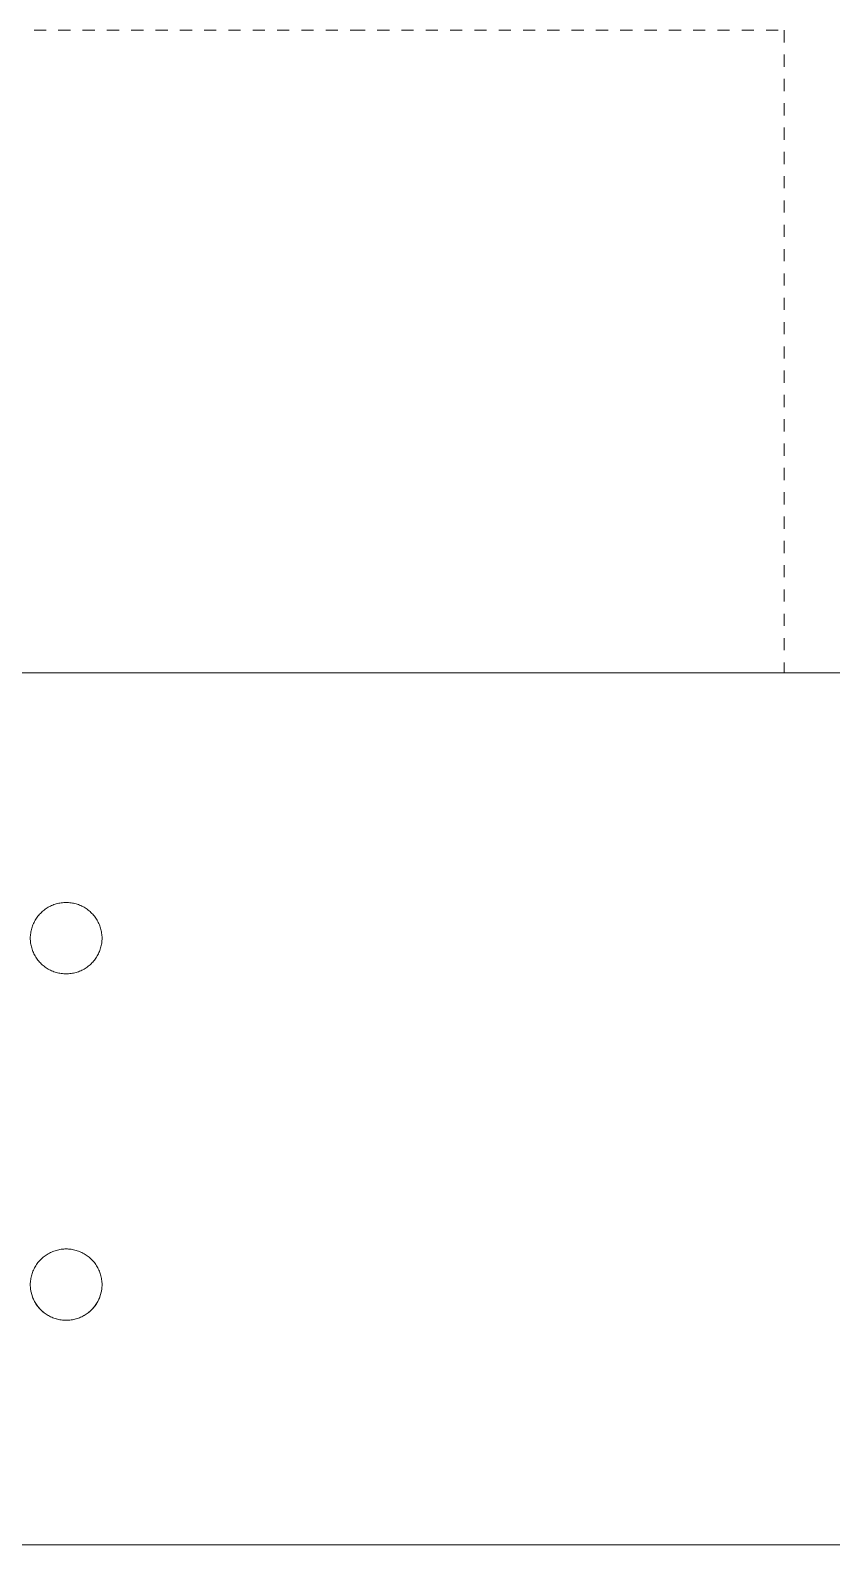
# Model space of a CAD drawing. Header units: inches. Extents: x -4 to 147, y -1 to 99.
# Drawn here: x 12.81 to 19.41, y 46.66 to 59.12 of the extents above; entities that cross this region are included whole.
import ezdxf

# ---------------------------------------------------------------- set-up
doc = ezdxf.new("R2010")
doc.units = ezdxf.units.IN
doc.linetypes.add('HIDDEN', pattern=[1.905, 1.27, -0.635])
doc.layers.add('ZANO_R', color=7, linetype='Continuous', lineweight=0)
doc.layers.add('ZANO_R_przerywana', color=250, linetype='HIDDEN', lineweight=0)

msp = doc.modelspace()

# ---------------------------------------------------------------- linework, layer by layer
at = {"layer": 'ZANO_R'}
for p, q in [((15.46606, 53.8301), (4.04876, 53.8301)), ((62.71631, 53.8301), (15.46606, 53.8301)), ((12.87505, 51.82903), (12.86884, 51.82087)), ((12.88153, 51.83696), (12.87505, 51.82903)), ((12.8883, 51.84467), (12.88153, 51.83696)), ((12.89532, 51.85214), (12.8883, 51.84467)), ((12.9026, 51.85936), (12.89532, 51.85214)), ((12.91013, 51.86632), (12.9026, 51.85936)), ((12.91789, 51.87302), (12.91013, 51.86632)), ((12.92588, 51.87944), (12.91789, 51.87302)), ((12.93409, 51.88558), (12.92588, 51.87944)), ((12.9425, 51.89143), (12.93409, 51.88558)), ((12.95112, 51.89699), (12.9425, 51.89143)), ((12.95992, 51.90224), (12.95112, 51.89699)), ((12.9689, 51.90719), (12.95992, 51.90224)), ((12.97805, 51.91182), (12.9689, 51.90719)), ((12.98735, 51.91613), (12.97805, 51.91182)), ((12.9968, 51.92012), (12.98735, 51.91613)), ((13.00637, 51.92377), (12.9968, 51.92012)), ((13.01607, 51.92709), (13.00637, 51.92377)), ((13.02588, 51.93008), (13.01607, 51.92709)), ((13.03579, 51.93272), (13.02588, 51.93008)), ((13.04578, 51.93501), (13.03579, 51.93272)), ((13.05585, 51.93696), (13.04578, 51.93501)), ((13.06597, 51.93855), (13.05585, 51.93696)), ((13.07615, 51.93979), (13.06597, 51.93855)), ((13.08636, 51.94068), (13.07615, 51.93979)), ((13.0966, 51.94122), (13.08636, 51.94068)), ((13.10685, 51.94139), (13.0966, 51.94122)), ((13.1171, 51.94122), (13.10685, 51.94139)), ((13.12734, 51.94068), (13.1171, 51.94122)), ((13.13755, 51.93979), (13.12734, 51.94068)), ((13.14773, 51.93855), (13.13755, 51.93979)), ((13.15786, 51.93696), (13.14773, 51.93855)), ((13.16792, 51.93501), (13.15786, 51.93696)), ((13.17791, 51.93272), (13.16792, 51.93501)), ((13.18782, 51.93008), (13.17791, 51.93272)), ((13.19763, 51.92709), (13.18782, 51.93008)), ((13.20733, 51.92377), (13.19763, 51.92709)), ((13.21691, 51.92012), (13.20733, 51.92377)), ((13.22635, 51.91613), (13.21691, 51.92012)), ((13.23565, 51.91182), (13.22635, 51.91613)), ((13.2448, 51.90719), (13.23565, 51.91182)), ((13.25378, 51.90224), (13.2448, 51.90719)), ((13.26258, 51.89699), (13.25378, 51.90224)), ((13.2712, 51.89143), (13.26258, 51.89699)), ((13.27962, 51.88558), (13.2712, 51.89143)), ((13.28782, 51.87944), (13.27962, 51.88558)), ((13.29582, 51.87302), (13.28782, 51.87944)), ((13.30358, 51.86632), (13.29582, 51.87302)), ((13.3111, 51.85936), (13.30358, 51.86632)), ((13.31838, 51.85214), (13.3111, 51.85936)), ((13.32541, 51.84467), (13.31838, 51.85214)), ((13.33217, 51.83696), (13.32541, 51.84467)), ((13.33866, 51.82903), (13.33217, 51.83696)), ((13.34487, 51.82087), (13.33866, 51.82903)), ((12.81847, 51.7096), (12.81644, 51.69955)), ((12.82085, 51.71957), (12.81847, 51.7096)), ((12.82357, 51.72945), (12.82085, 51.71957)), ((12.82664, 51.73923), (12.82357, 51.72945)), ((12.83004, 51.74891), (12.82664, 51.73923)), ((12.83377, 51.75845), (12.83004, 51.74891)), ((12.83784, 51.76787), (12.83377, 51.75845)), ((12.84223, 51.77713), (12.83784, 51.76787)), ((12.84693, 51.78624), (12.84223, 51.77713)), ((12.85196, 51.79518), (12.84693, 51.78624)), ((12.85728, 51.80393), (12.85196, 51.79518)), ((12.86291, 51.8125), (12.85728, 51.80393)), ((12.86884, 51.82087), (12.86291, 51.8125)), ((13.35079, 51.8125), (13.34487, 51.82087)), ((13.35642, 51.80393), (13.35079, 51.8125)), ((13.36175, 51.79518), (13.35642, 51.80393)), ((13.36677, 51.78624), (13.36175, 51.79518)), ((13.37148, 51.77713), (13.36677, 51.78624)), ((13.37587, 51.76787), (13.37148, 51.77713)), ((13.37993, 51.75845), (13.37587, 51.76787)), ((13.38367, 51.74891), (13.37993, 51.75845)), ((13.38707, 51.73923), (13.38367, 51.74891)), ((13.39013, 51.72945), (13.38707, 51.73923)), ((13.39285, 51.71957), (13.39013, 51.72945)), ((13.39523, 51.7096), (13.39285, 51.71957)), ((13.39726, 51.69955), (13.39523, 51.7096)), ((12.81184, 51.65883), (12.81158, 51.64858)), ((12.81158, 51.64858), (12.81178, 51.6383)), ((12.81178, 51.6383), (12.81234, 51.62803)), ((12.81246, 51.66906), (12.81184, 51.65883)), ((12.81234, 51.62803), (12.81326, 51.61779)), ((12.81343, 51.67927), (12.81246, 51.66906)), ((12.81326, 51.61779), (12.81454, 51.60759)), ((12.81476, 51.68943), (12.81343, 51.67927)), ((12.81454, 51.60759), (12.81617, 51.59743)), ((12.81644, 51.69955), (12.81476, 51.68943)), ((12.81532, 51.60208), (12.81651, 51.5953)), ((12.81617, 51.59743), (12.81816, 51.58735)), ((12.81816, 51.58735), (12.82049, 51.57733)), ((12.82049, 51.57733), (12.82318, 51.56741)), ((13.39053, 51.56741), (13.39321, 51.57733)), ((13.39321, 51.57733), (13.39555, 51.58735)), ((13.39555, 51.58735), (13.39753, 51.59743)), ((13.3972, 51.5953), (13.39838, 51.60208)), ((13.39894, 51.68943), (13.39726, 51.69955)), ((13.39753, 51.59743), (13.39916, 51.60759)), ((13.40027, 51.67927), (13.39894, 51.68943)), ((13.39916, 51.60759), (13.40044, 51.61779)), ((13.40124, 51.66906), (13.40027, 51.67927)), ((13.40044, 51.61779), (13.40136, 51.62803)), ((13.40186, 51.65883), (13.40124, 51.66906)), ((13.40136, 51.62803), (13.40192, 51.6383)), ((13.40213, 51.64858), (13.40186, 51.65883)), ((13.40192, 51.6383), (13.40213, 51.64858)), ((12.82318, 51.56741), (12.82621, 51.55758)), ((12.82621, 51.55758), (12.82958, 51.54786)), ((12.82958, 51.54786), (12.83328, 51.53827)), ((12.83328, 51.53827), (12.83732, 51.52882)), ((12.83732, 51.52882), (12.84169, 51.51951)), ((12.84169, 51.51951), (12.84638, 51.51036)), ((12.84638, 51.51036), (12.85139, 51.50138)), ((12.85139, 51.50138), (12.8567, 51.49257)), ((12.8567, 51.49257), (12.86232, 51.48396)), ((12.86232, 51.48396), (12.86824, 51.47555)), ((12.86824, 51.47555), (12.87445, 51.46736)), ((12.87445, 51.46736), (12.88094, 51.45938)), ((12.88094, 51.45938), (12.8877, 51.45163)), ((12.8877, 51.45163), (12.89473, 51.44413)), ((13.31897, 51.44413), (13.326, 51.45163)), ((13.326, 51.45163), (13.33277, 51.45938)), ((13.33277, 51.45938), (13.33926, 51.46736)), ((13.33926, 51.46736), (13.34546, 51.47555)), ((13.34546, 51.47555), (13.35138, 51.48396)), ((13.35138, 51.48396), (13.357, 51.49257)), ((13.357, 51.49257), (13.36232, 51.50138)), ((13.36232, 51.50138), (13.36732, 51.51036)), ((13.36732, 51.51036), (13.37201, 51.51951)), ((13.37201, 51.51951), (13.37638, 51.52882)), ((13.37638, 51.52882), (13.38042, 51.53827)), ((13.38042, 51.53827), (13.38413, 51.54786)), ((13.38413, 51.54786), (13.3875, 51.55758)), ((13.3875, 51.55758), (13.39053, 51.56741)), ((12.89473, 51.44413), (12.90202, 51.43688)), ((12.90202, 51.43688), (12.90956, 51.42988)), ((12.90956, 51.42988), (12.91733, 51.42315)), ((12.91733, 51.42315), (12.92534, 51.4167)), ((12.92534, 51.4167), (12.93357, 51.41053)), ((12.93357, 51.41053), (12.942, 51.40465)), ((12.942, 51.40465), (12.95064, 51.39907)), ((12.95064, 51.39907), (12.95946, 51.3938)), ((12.95946, 51.3938), (12.96847, 51.38883)), ((12.96847, 51.38883), (12.97764, 51.38418)), ((12.97764, 51.38418), (12.98697, 51.37986)), ((12.98697, 51.37986), (12.99645, 51.37586)), ((12.99645, 51.37586), (13.00605, 51.3722)), ((13.00605, 51.3722), (13.01578, 51.36888)), ((13.01578, 51.36888), (13.02563, 51.36589)), ((13.02563, 51.36589), (13.03556, 51.36325)), ((13.03556, 51.36325), (13.04559, 51.36096)), ((13.04559, 51.36096), (13.05569, 51.35903)), ((13.05569, 51.35903), (13.06585, 51.35744)), ((13.06585, 51.35744), (13.07605, 51.35621)), ((13.07605, 51.35621), (13.0863, 51.35534)), ((13.0863, 51.35534), (13.09657, 51.35482)), ((13.09657, 51.35482), (13.10685, 51.35467)), ((13.10685, 51.35467), (13.11713, 51.35482)), ((13.11713, 51.35482), (13.1274, 51.35534)), ((13.1274, 51.35534), (13.13765, 51.35621)), ((13.13765, 51.35621), (13.14786, 51.35744)), ((13.14786, 51.35744), (13.15802, 51.35903)), ((13.15802, 51.35903), (13.16812, 51.36096)), ((13.16812, 51.36096), (13.17814, 51.36325)), ((13.17814, 51.36325), (13.18808, 51.36589)), ((13.18808, 51.36589), (13.19792, 51.36888)), ((13.19792, 51.36888), (13.20765, 51.3722)), ((13.20765, 51.3722), (13.21726, 51.37586)), ((13.21726, 51.37586), (13.22673, 51.37986)), ((13.22673, 51.37986), (13.23606, 51.38418)), ((13.23606, 51.38418), (13.24523, 51.38883)), ((13.24523, 51.38883), (13.25424, 51.3938)), ((13.25424, 51.3938), (13.26307, 51.39907)), ((13.26307, 51.39907), (13.2717, 51.40465)), ((13.2717, 51.40465), (13.28014, 51.41053)), ((13.28014, 51.41053), (13.28836, 51.4167)), ((13.28836, 51.4167), (13.29637, 51.42315)), ((13.29637, 51.42315), (13.30415, 51.42988)), ((13.30415, 51.42988), (13.31168, 51.43688)), ((13.31168, 51.43688), (13.31897, 51.44413)), ((13.04578, 49.08492), (13.03579, 49.08262)), ((13.05585, 49.08686), (13.04578, 49.08492)), ((13.06597, 49.08846), (13.05585, 49.08686)), ((13.07615, 49.0897), (13.06597, 49.08846)), ((13.08636, 49.09059), (13.07615, 49.0897)), ((13.0966, 49.09112), (13.08636, 49.09059)), ((13.10685, 49.0913), (13.0966, 49.09112)), ((13.1171, 49.09112), (13.10685, 49.0913)), ((13.12734, 49.09059), (13.1171, 49.09112)), ((13.13755, 49.0897), (13.12734, 49.09059)), ((13.14773, 49.08846), (13.13755, 49.0897)), ((13.15786, 49.08686), (13.14773, 49.08846)), ((13.16792, 49.08492), (13.15786, 49.08686)), ((13.17791, 49.08262), (13.16792, 49.08492)), ((12.86291, 48.96241), (12.85728, 48.95384)), ((12.86884, 48.97078), (12.86291, 48.96241)), ((12.87505, 48.97893), (12.86884, 48.97078)), ((12.88153, 48.98687), (12.87505, 48.97893)), ((12.8883, 48.99458), (12.88153, 48.98687)), ((12.89532, 49.00205), (12.8883, 48.99458)), ((12.9026, 49.00926), (12.89532, 49.00205)), ((12.91013, 49.01623), (12.9026, 49.00926)), ((12.91789, 49.02292), (12.91013, 49.01623)), ((12.92588, 49.02935), (12.91789, 49.02292)), ((12.93409, 49.03549), (12.92588, 49.02935)), ((12.9425, 49.04134), (12.93409, 49.03549)), ((12.95112, 49.0469), (12.9425, 49.04134)), ((12.95992, 49.05215), (12.95112, 49.0469)), ((12.9689, 49.0571), (12.95992, 49.05215)), ((12.97805, 49.06173), (12.9689, 49.0571)), ((12.98735, 49.06604), (12.97805, 49.06173)), ((12.9968, 49.07003), (12.98735, 49.06604)), ((13.00637, 49.07368), (12.9968, 49.07003)), ((13.01607, 49.077), (13.00637, 49.07368)), ((13.02588, 49.07998), (13.01607, 49.077)), ((13.03579, 49.08262), (13.02588, 49.07998)), ((13.18782, 49.07998), (13.17791, 49.08262)), ((13.19763, 49.077), (13.18782, 49.07998)), ((13.20733, 49.07368), (13.19763, 49.077)), ((13.21691, 49.07003), (13.20733, 49.07368)), ((13.22635, 49.06604), (13.21691, 49.07003)), ((13.23565, 49.06173), (13.22635, 49.06604)), ((13.2448, 49.0571), (13.23565, 49.06173)), ((13.25378, 49.05215), (13.2448, 49.0571)), ((13.26258, 49.0469), (13.25378, 49.05215)), ((13.2712, 49.04134), (13.26258, 49.0469)), ((13.27962, 49.03549), (13.2712, 49.04134)), ((13.28782, 49.02935), (13.27962, 49.03549)), ((13.29582, 49.02292), (13.28782, 49.02935)), ((13.30358, 49.01623), (13.29582, 49.02292)), ((13.3111, 49.00926), (13.30358, 49.01623)), ((13.31838, 49.00205), (13.3111, 49.00926)), ((13.32541, 48.99458), (13.31838, 49.00205)), ((13.33217, 48.98687), (13.32541, 48.99458)), ((13.33866, 48.97893), (13.33217, 48.98687)), ((13.34487, 48.97078), (13.33866, 48.97893)), ((13.35079, 48.96241), (13.34487, 48.97078)), ((13.35642, 48.95384), (13.35079, 48.96241)), ((12.81476, 48.83934), (12.81343, 48.82917)), ((12.81644, 48.84945), (12.81476, 48.83934)), ((12.81847, 48.8595), (12.81644, 48.84945)), ((12.82085, 48.86947), (12.81847, 48.8595)), ((12.82357, 48.87936), (12.82085, 48.86947)), ((12.82664, 48.88914), (12.82357, 48.87936)), ((12.83004, 48.89881), (12.82664, 48.88914)), ((12.83377, 48.90836), (12.83004, 48.89881)), ((12.83784, 48.91777), (12.83377, 48.90836)), ((12.84223, 48.92704), (12.83784, 48.91777)), ((12.84693, 48.93614), (12.84223, 48.92704)), ((12.85196, 48.94508), (12.84693, 48.93614)), ((12.85728, 48.95384), (12.85196, 48.94508)), ((13.36175, 48.94508), (13.35642, 48.95384)), ((13.36677, 48.93614), (13.36175, 48.94508)), ((13.37148, 48.92704), (13.36677, 48.93614)), ((13.37587, 48.91777), (13.37148, 48.92704)), ((13.37993, 48.90836), (13.37587, 48.91777)), ((13.38367, 48.89881), (13.37993, 48.90836)), ((13.38707, 48.88914), (13.38367, 48.89881)), ((13.39013, 48.87936), (13.38707, 48.88914)), ((13.39285, 48.86947), (13.39013, 48.87936)), ((13.39523, 48.8595), (13.39285, 48.86947)), ((13.39726, 48.84945), (13.39523, 48.8595)), ((13.39894, 48.83934), (13.39726, 48.84945)), ((13.40027, 48.82917), (13.39894, 48.83934)), ((12.81184, 48.80874), (12.81158, 48.79849)), ((12.81158, 48.79849), (12.81178, 48.78821)), ((12.81178, 48.78821), (12.81234, 48.77794)), ((12.81246, 48.81897), (12.81184, 48.80874)), ((12.81234, 48.77794), (12.81326, 48.7677)), ((12.81343, 48.82917), (12.81246, 48.81897)), ((12.81326, 48.7677), (12.81454, 48.75749)), ((12.81454, 48.75749), (12.81617, 48.74734)), ((12.81532, 48.75199), (12.81651, 48.74521)), ((12.81617, 48.74734), (12.81816, 48.73725)), ((12.81647, 48.7452), (12.81853, 48.73518)), ((12.81816, 48.73725), (12.82049, 48.72724)), ((12.81853, 48.73518), (12.82093, 48.72524)), ((12.82049, 48.72724), (12.82318, 48.71731)), ((12.82093, 48.72524), (12.82368, 48.71538)), ((12.82318, 48.71731), (12.82621, 48.70749)), ((12.82368, 48.71538), (12.82676, 48.70563)), ((13.38694, 48.70563), (13.39003, 48.71538)), ((13.3875, 48.70749), (13.39053, 48.71731)), ((13.39003, 48.71538), (13.39277, 48.72524)), ((13.39053, 48.71731), (13.39321, 48.72724)), ((13.39277, 48.72524), (13.39518, 48.73518)), ((13.39321, 48.72724), (13.39555, 48.73725)), ((13.39518, 48.73518), (13.39723, 48.7452)), ((13.39555, 48.73725), (13.39753, 48.74734)), ((13.3972, 48.74521), (13.39838, 48.75199)), ((13.39753, 48.74734), (13.39916, 48.75749)), ((13.39916, 48.75749), (13.40044, 48.7677)), ((13.40124, 48.81897), (13.40027, 48.82917)), ((13.40044, 48.7677), (13.40136, 48.77794)), ((13.40186, 48.80874), (13.40124, 48.81897)), ((13.40136, 48.77794), (13.40192, 48.78821)), ((13.40213, 48.79849), (13.40186, 48.80874)), ((13.40192, 48.78821), (13.40213, 48.79849)), ((12.82621, 48.70749), (12.82958, 48.69777)), ((12.82676, 48.70563), (12.83019, 48.69599)), ((12.82958, 48.69777), (12.83328, 48.68818)), ((12.83019, 48.69599), (12.83394, 48.68648)), ((12.83328, 48.68818), (12.83732, 48.67872)), ((12.83394, 48.68648), (12.83803, 48.6771)), ((12.83732, 48.67872), (12.84169, 48.66942)), ((12.83803, 48.6771), (12.84243, 48.66787)), ((12.84169, 48.66942), (12.84638, 48.66026)), ((12.84243, 48.66787), (12.84715, 48.6588)), ((12.84638, 48.66026), (12.85139, 48.65128)), ((12.84715, 48.6588), (12.85219, 48.64989)), ((12.85139, 48.65128), (12.8567, 48.64248)), ((12.85219, 48.64989), (12.85753, 48.64117)), ((12.8567, 48.64248), (12.86232, 48.63387)), ((12.85753, 48.64117), (12.86317, 48.63264)), ((12.86232, 48.63387), (12.86824, 48.62546)), ((12.86317, 48.63264), (12.8691, 48.62431)), ((12.86824, 48.62546), (12.87445, 48.61726)), ((12.8691, 48.62431), (12.87532, 48.61618)), ((12.87445, 48.61726), (12.88094, 48.60929)), ((12.87532, 48.61618), (12.88181, 48.60828)), ((12.88094, 48.60929), (12.8877, 48.60154)), ((12.88181, 48.60828), (12.88858, 48.60061)), ((12.8877, 48.60154), (12.89473, 48.59404)), ((12.88858, 48.60061), (12.89561, 48.59318)), ((12.89473, 48.59404), (12.90202, 48.58678)), ((12.89561, 48.59318), (12.90289, 48.586)), ((12.90202, 48.58678), (12.90956, 48.57979)), ((13.30415, 48.57979), (13.31168, 48.58678)), ((13.31082, 48.586), (13.3181, 48.59318)), ((13.31168, 48.58678), (13.31897, 48.59404)), ((13.3181, 48.59318), (13.32512, 48.60061)), ((13.31897, 48.59404), (13.326, 48.60154)), ((13.32512, 48.60061), (13.33189, 48.60828)), ((13.326, 48.60154), (13.33277, 48.60929)), ((13.33189, 48.60828), (13.33839, 48.61618)), ((13.33277, 48.60929), (13.33926, 48.61726)), ((13.33839, 48.61618), (13.3446, 48.62431)), ((13.33926, 48.61726), (13.34546, 48.62546)), ((13.3446, 48.62431), (13.35053, 48.63264)), ((13.34546, 48.62546), (13.35138, 48.63387)), ((13.35053, 48.63264), (13.35617, 48.64117)), ((13.35138, 48.63387), (13.357, 48.64248)), ((13.35617, 48.64117), (13.36152, 48.64989)), ((13.357, 48.64248), (13.36232, 48.65128)), ((13.36152, 48.64989), (13.36655, 48.6588)), ((13.36232, 48.65128), (13.36732, 48.66026)), ((13.36655, 48.6588), (13.37127, 48.66787)), ((13.36732, 48.66026), (13.37201, 48.66942)), ((13.37127, 48.66787), (13.37568, 48.6771)), ((13.37201, 48.66942), (13.37638, 48.67872)), ((13.37568, 48.6771), (13.37976, 48.68648)), ((13.37638, 48.67872), (13.38042, 48.68818)), ((13.37976, 48.68648), (13.38352, 48.69599)), ((13.38042, 48.68818), (13.38413, 48.69777)), ((13.38352, 48.69599), (13.38694, 48.70563)), ((13.38413, 48.69777), (13.3875, 48.70749)), ((12.90289, 48.586), (12.91041, 48.57907)), ((12.90956, 48.57979), (12.91733, 48.57306)), ((12.91041, 48.57907), (12.91818, 48.57241)), ((12.91733, 48.57306), (12.92534, 48.56661)), ((12.91818, 48.57241), (12.92616, 48.56602)), ((12.92534, 48.56661), (12.93357, 48.56044)), ((12.92616, 48.56602), (12.93437, 48.55991)), ((12.93357, 48.56044), (12.942, 48.55456)), ((12.93437, 48.55991), (12.94278, 48.55409)), ((12.942, 48.55456), (12.95064, 48.54898)), ((12.94278, 48.55409), (12.95139, 48.54857)), ((12.95064, 48.54898), (12.95946, 48.5437)), ((12.95139, 48.54857), (12.96018, 48.54334)), ((12.95946, 48.5437), (12.96847, 48.53874)), ((12.96018, 48.54334), (12.96915, 48.53843)), ((12.96847, 48.53874), (12.97764, 48.53409)), ((12.96915, 48.53843), (12.97829, 48.53383)), ((12.97764, 48.53409), (12.98697, 48.52977)), ((12.97829, 48.53383), (12.98758, 48.52955)), ((12.98697, 48.52977), (12.99645, 48.52577)), ((12.98758, 48.52955), (12.99701, 48.52559)), ((12.99645, 48.52577), (13.00605, 48.52211)), ((12.99701, 48.52559), (13.00657, 48.52197)), ((13.00605, 48.52211), (13.01578, 48.51878)), ((13.00657, 48.52197), (13.01626, 48.51867)), ((13.01578, 48.51878), (13.02563, 48.5158)), ((13.01626, 48.51867), (13.02605, 48.51572)), ((13.02563, 48.5158), (13.03556, 48.51316)), ((13.02605, 48.51572), (13.03594, 48.5131)), ((13.03556, 48.51316), (13.04559, 48.51087)), ((13.03594, 48.5131), (13.04591, 48.51083)), ((13.04559, 48.51087), (13.05569, 48.50893)), ((13.04591, 48.51083), (13.05596, 48.50891)), ((13.05569, 48.50893), (13.06585, 48.50735)), ((13.05596, 48.50891), (13.06606, 48.50734)), ((13.06585, 48.50735), (13.07605, 48.50612)), ((13.06606, 48.50734), (13.07622, 48.50612)), ((13.07605, 48.50612), (13.0863, 48.50525)), ((13.07622, 48.50612), (13.08641, 48.50525)), ((13.0863, 48.50525), (13.09657, 48.50473)), ((13.08641, 48.50525), (13.09662, 48.50474)), ((13.09657, 48.50473), (13.10685, 48.50458)), ((13.09662, 48.50474), (13.10685, 48.50458)), ((13.10685, 48.50458), (13.11708, 48.50474)), ((13.10685, 48.50458), (13.11713, 48.50473)), ((13.11708, 48.50474), (13.12729, 48.50525)), ((13.11713, 48.50473), (13.1274, 48.50525)), ((13.12729, 48.50525), (13.13749, 48.50612)), ((13.1274, 48.50525), (13.13765, 48.50612)), ((13.13749, 48.50612), (13.14764, 48.50734)), ((13.13765, 48.50612), (13.14786, 48.50735)), ((13.14764, 48.50734), (13.15775, 48.50891)), ((13.14786, 48.50735), (13.15802, 48.50893)), ((13.15775, 48.50891), (13.16779, 48.51083)), ((13.15802, 48.50893), (13.16812, 48.51087)), ((13.16779, 48.51083), (13.17777, 48.5131)), ((13.16812, 48.51087), (13.17814, 48.51316)), ((13.17777, 48.5131), (13.18766, 48.51572)), ((13.17814, 48.51316), (13.18808, 48.5158)), ((13.18766, 48.51572), (13.19745, 48.51867)), ((13.18808, 48.5158), (13.19792, 48.51878)), ((13.19745, 48.51867), (13.20713, 48.52197)), ((13.19792, 48.51878), (13.20765, 48.52211)), ((13.20713, 48.52197), (13.2167, 48.52559)), ((13.20765, 48.52211), (13.21726, 48.52577)), ((13.2167, 48.52559), (13.22613, 48.52955)), ((13.21726, 48.52577), (13.22673, 48.52977)), ((13.22613, 48.52955), (13.23542, 48.53383)), ((13.22673, 48.52977), (13.23606, 48.53409)), ((13.23542, 48.53383), (13.24455, 48.53843)), ((13.23606, 48.53409), (13.24523, 48.53874)), ((13.24455, 48.53843), (13.25352, 48.54334)), ((13.24523, 48.53874), (13.25424, 48.5437)), ((13.25352, 48.54334), (13.26232, 48.54857)), ((13.25424, 48.5437), (13.26307, 48.54898)), ((13.26232, 48.54857), (13.27093, 48.55409)), ((13.26307, 48.54898), (13.2717, 48.55456)), ((13.27093, 48.55409), (13.27934, 48.55991)), ((13.2717, 48.55456), (13.28014, 48.56044)), ((13.27934, 48.55991), (13.28754, 48.56602)), ((13.28014, 48.56044), (13.28836, 48.56661)), ((13.28754, 48.56602), (13.29553, 48.57241)), ((13.28836, 48.56661), (13.29637, 48.57306)), ((13.29553, 48.57241), (13.30329, 48.57907)), ((13.29637, 48.57306), (13.30415, 48.57979)), ((13.30329, 48.57907), (13.31082, 48.586)), ((4.04876, 46.65846), (15.46606, 46.65846)), ((15.46606, 46.65846), (62.71631, 46.65846))]:
    msp.add_line(p, q, dxfattribs=at)
at = {"layer": 'ZANO_R_przerywana', "ltscale": 0.05}
for p, q in [((4.44238, 59.11641), (15.46598, 59.11641)), ((15.46598, 59.11641), (19.01542, 59.11641)), ((19.01542, 59.11641), (19.01542, 53.8301))]:
    msp.add_line(p, q, dxfattribs=at)

doc.saveas('drawing.dxf')
